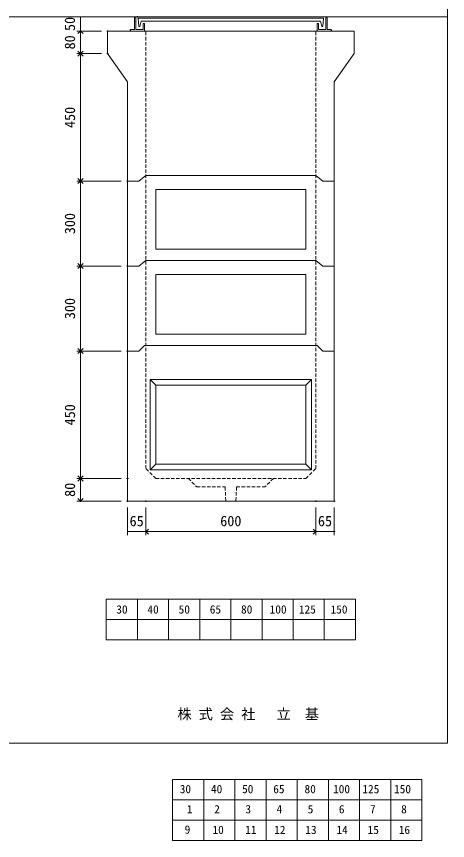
# Model space of a CAD drawing. Units: millimetres, scale not verified. Extents: x -4890 to 4890, y -2309 to 2309.
# Drawn here: x 3368 to 4890, y -2309 to 600 of the extents above; entities that cross this region are included whole.
import ezdxf
from ezdxf.enums import TextEntityAlignment as Align

# ---------------------------------------------------------------- set-up
doc = ezdxf.new("R2010")
doc.units = ezdxf.units.MM
doc.header["$LTSCALE"] = 10
doc.header["$PDMODE"] = 32
doc.header["$PDSIZE"] = 2
doc.linetypes.add('DASHED1', pattern=[1.8, 1.2, -0.6])
doc.linetypes.add('USER2', pattern=[50.8, 31.75, -6.35, 6.35, -6.35])
doc.layers.add('0-1_Defpoints', color=7, linetype='Continuous')
for name, color, linetype, lineweight in [('0-2_waku', 7, 'Continuous', 18), ('0-3_gaikei', 7, 'Continuous', 18), ('0-4_kakure', 7, 'DASHED1', 18), ('0-5_sunpou', 7, 'Continuous', 5), ('0-9_uchigawa', 6, 'Continuous', 18), ('0-B_futa', 3, 'Continuous', 18), ('0-C_GL', 4, 'Continuous', 18), ('0-E_文字１', 7, 'Continuous', 18), ('1-3_uchigawa2', 6, 'USER2', 18), ('1-5_文字２', 7, 'Continuous', 5)]:
    doc.layers.add(name, color=color, linetype=linetype, lineweight=lineweight)
doc.styles.add('ＭＳ ゴシック', font='')
doc.styles.get('ＭＳ ゴシック').set_extended_font_data('MS Gothic')

# ---------------------------------------------------------------- blocks, each defined once
blk = doc.blocks.new('D56')
at = {"layer": '0-1_Defpoints'}
for p in [(5207.33, 1084.36), (5272.33, 1084.36), (5272.33, 976.89)]:
    blk.add_point(p, dxfattribs=at)
at = {"layer": '0-5_sunpou'}
for p, q in [((5207.33, 1062.36), (5207.33, 963.89)), ((5272.33, 1062.36), (5272.33, 963.89)), ((5207.33, 976.89), (5272.33, 976.89))]:
    blk.add_line(p, q, dxfattribs=at)
at = {"layer": '0-5_sunpou', "style": 'ＭＳ ゴシック'}
blk.add_text('65', height=36.66, dxfattribs=at).set_placement((5214.83, 984.89), align=Align.BOTTOM_LEFT)
blk = doc.blocks.new('_Open90')
at = {"layer": '0-5_sunpou'}
blk.add_line((0, 0), (-1, 0), dxfattribs=at)
blk.add_lwpolyline([(-0.5, 0.5), (0, 0), (-0.5, -0.5)], dxfattribs=at)
blk = doc.blocks.new('D57')
at = {"layer": '0-1_Defpoints'}
for p in [(5272.33, 1084.36), (5872.33, 1084.36), (5872.33, 976.89)]:
    blk.add_point(p, dxfattribs=at)
at = {"layer": '0-5_sunpou'}
for p, q in [((5272.33, 1062.36), (5272.33, 963.89)), ((5872.33, 1062.36), (5872.33, 963.89)), ((5290.33, 976.89), (5854.33, 976.89))]:
    blk.add_line(p, q, dxfattribs=at)
at = {"layer": '0-5_sunpou', "xscale": 18, "yscale": 18, "rotation": 180}
blk.add_blockref('_Open90', (5272.33, 976.89), dxfattribs=at)
at = {"layer": '0-5_sunpou', "xscale": 18, "yscale": 18}
blk.add_blockref('_Open90', (5872.33, 976.89), dxfattribs=at)
at = {"layer": '0-5_sunpou', "style": 'ＭＳ ゴシック'}
blk.add_text('600', height=36.66, dxfattribs=at).set_placement((5534.83, 984.89), align=Align.BOTTOM_LEFT)
blk = doc.blocks.new('D58')
at = {"layer": '0-1_Defpoints'}
for p in [(5872.33, 1084.36), (5937.33, 1084.36), (5937.33, 976.89)]:
    blk.add_point(p, dxfattribs=at)
at = {"layer": '0-5_sunpou'}
for p, q in [((5872.33, 1062.36), (5872.33, 963.89)), ((5937.33, 1062.36), (5937.33, 963.89)), ((5872.33, 976.89), (5937.33, 976.89))]:
    blk.add_line(p, q, dxfattribs=at)
at = {"layer": '0-5_sunpou', "style": 'ＭＳ ゴシック'}
blk.add_text('65', height=36.66, dxfattribs=at).set_placement((5879.83, 984.89), align=Align.BOTTOM_LEFT)
blk = doc.blocks.new('D59')
at = {"layer": '0-1_Defpoints'}
for p in [(5137.33, 2744.36), (5041.3, 2664.36), (5137.33, 2664.36)]:
    blk.add_point(p, dxfattribs=at)
at = {"layer": '0-5_sunpou'}
for p, q in [((5115.33, 2744.36), (5028.3, 2744.36)), ((5041.3, 2726.36), (5041.3, 2682.36)), ((5115.33, 2664.36), (5028.3, 2664.36))]:
    blk.add_line(p, q, dxfattribs=at)
at = {"layer": '0-5_sunpou', "xscale": 18, "yscale": 18}
for p, rotation in [((5041.3, 2744.36), 90), ((5041.3, 2664.36), 270)]:
    blk.add_blockref('_Open90', p, dxfattribs=dict(at, rotation=rotation))
at = {"layer": '0-5_sunpou', "style": 'ＭＳ ゴシック'}
blk.add_text('80', height=36.66, rotation=90, dxfattribs=at).set_placement((5033.3, 2679.36), align=Align.BOTTOM_LEFT)
blk = doc.blocks.new('D60')
at = {"layer": '0-1_Defpoints'}
for p in [(5137.33, 2664.36), (5041.3, 2214.36), (5207.33, 2214.36)]:
    blk.add_point(p, dxfattribs=at)
at = {"layer": '0-5_sunpou'}
for p, q in [((5115.33, 2664.36), (5028.3, 2664.36)), ((5041.3, 2646.36), (5041.3, 2232.36)), ((5185.33, 2214.36), (5028.3, 2214.36))]:
    blk.add_line(p, q, dxfattribs=at)
at = {"layer": '0-5_sunpou', "xscale": 18, "yscale": 18}
for p, rotation in [((5041.3, 2664.36), 90), ((5041.3, 2214.36), 270)]:
    blk.add_blockref('_Open90', p, dxfattribs=dict(at, rotation=rotation))
at = {"layer": '0-5_sunpou', "style": 'ＭＳ ゴシック'}
blk.add_text('450', height=36.66, rotation=90, dxfattribs=at).set_placement((5033.3, 2401.86), align=Align.BOTTOM_LEFT)
blk = doc.blocks.new('D61')
at = {"layer": '0-1_Defpoints'}
for p in [(5207.33, 2214.36), (5041.3, 1914.36), (5207.33, 1914.36)]:
    blk.add_point(p, dxfattribs=at)
at = {"layer": '0-5_sunpou'}
for p, q in [((5185.33, 2214.36), (5028.3, 2214.36)), ((5041.3, 2196.36), (5041.3, 1932.36)), ((5185.33, 1914.36), (5028.3, 1914.36))]:
    blk.add_line(p, q, dxfattribs=at)
at = {"layer": '0-5_sunpou', "xscale": 18, "yscale": 18}
for p, rotation in [((5041.3, 2214.36), 90), ((5041.3, 1914.36), 270)]:
    blk.add_blockref('_Open90', p, dxfattribs=dict(at, rotation=rotation))
at = {"layer": '0-5_sunpou', "style": 'ＭＳ ゴシック'}
blk.add_text('300', height=36.66, rotation=90, dxfattribs=at).set_placement((5033.3, 2026.86), align=Align.BOTTOM_LEFT)
blk = doc.blocks.new('D62')
at = {"layer": '0-1_Defpoints'}
for p in [(5207.33, 1164.36), (5041.3, 1084.36), (5207.33, 1084.36)]:
    blk.add_point(p, dxfattribs=at)
at = {"layer": '0-5_sunpou'}
for p, q in [((5185.33, 1164.36), (5028.3, 1164.36)), ((5041.3, 1146.36), (5041.3, 1102.36)), ((5185.33, 1084.36), (5028.3, 1084.36))]:
    blk.add_line(p, q, dxfattribs=at)
at = {"layer": '0-5_sunpou', "xscale": 18, "yscale": 18}
for p, rotation in [((5041.3, 1164.36), 90), ((5041.3, 1084.36), 270)]:
    blk.add_blockref('_Open90', p, dxfattribs=dict(at, rotation=rotation))
at = {"layer": '0-5_sunpou', "style": 'ＭＳ ゴシック'}
blk.add_text('80', height=36.66, rotation=90, dxfattribs=at).set_placement((5033.3, 1099.36), align=Align.BOTTOM_LEFT)
blk = doc.blocks.new('D66')
at = {"layer": '0-1_Defpoints'}
for p in [(5242.33, 2794.36), (5041.03, 2744.36), (5137.33, 2744.36)]:
    blk.add_point(p, dxfattribs=at)
at = {"layer": '0-5_sunpou'}
for p, q in [((5220.33, 2794.36), (5028.03, 2794.36)), ((5041.03, 2794.36), (5041.03, 2744.36)), ((5115.33, 2744.36), (5028.03, 2744.36))]:
    blk.add_line(p, q, dxfattribs=at)
at = {"layer": '0-5_sunpou', "style": 'ＭＳ ゴシック'}
blk.add_text('50', height=36.66, rotation=90, dxfattribs=at).set_placement((5033.03, 2744.36), align=Align.BOTTOM_LEFT)
blk = doc.blocks.new('D50')
at = {"layer": '0-1_Defpoints'}
for p in [(5207.33, 1914.36), (5041.3, 1614.36), (5207.33, 1614.36)]:
    blk.add_point(p, dxfattribs=at)
at = {"layer": '0-5_sunpou'}
for p, q in [((5185.33, 1914.36), (5028.3, 1914.36)), ((5041.3, 1896.36), (5041.3, 1632.36)), ((5185.33, 1614.36), (5028.3, 1614.36))]:
    blk.add_line(p, q, dxfattribs=at)
at = {"layer": '0-5_sunpou', "xscale": 18, "yscale": 18}
for p, rotation in [((5041.3, 1914.36), 90), ((5041.3, 1614.36), 270)]:
    blk.add_blockref('_Open90', p, dxfattribs=dict(at, rotation=rotation))
at = {"layer": '0-5_sunpou', "style": 'ＭＳ ゴシック'}
blk.add_text('300', height=36.66, rotation=90, dxfattribs=at).set_placement((5033.3, 1726.86), align=Align.BOTTOM_LEFT)
blk = doc.blocks.new('D51')
at = {"layer": '0-1_Defpoints'}
for p in [(5207.33, 1614.36), (5041.3, 1164.36), (5207.33, 1164.36)]:
    blk.add_point(p, dxfattribs=at)
at = {"layer": '0-5_sunpou'}
for p, q in [((5185.33, 1614.36), (5028.3, 1614.36)), ((5041.3, 1596.36), (5041.3, 1182.36)), ((5185.33, 1164.36), (5028.3, 1164.36))]:
    blk.add_line(p, q, dxfattribs=at)
at = {"layer": '0-5_sunpou', "xscale": 18, "yscale": 18}
for p, rotation in [((5041.3, 1614.36), 90), ((5041.3, 1164.36), 270)]:
    blk.add_blockref('_Open90', p, dxfattribs=dict(at, rotation=rotation))
at = {"layer": '0-5_sunpou', "style": 'ＭＳ ゴシック'}
blk.add_text('450', height=36.66, rotation=90, dxfattribs=at).set_placement((5033.3, 1351.86), align=Align.BOTTOM_LEFT)

msp = doc.modelspace()

# ---------------------------------------------------------------- linework, layer by layer
at = {"layer": '0-2_waku'}
for p, q in [((4890.33, 2309.19), (4890.33, -1965.81)), ((3685.33, -1456.81), (3685.33, -1600.81)), ((3685.33, -1456.81), (3685.33, -1600.81)), ((3685.33, -1456.81), (3685.33, -1600.81)), ((3685.33, -1456.81), (3685.33, -1600.81)), ((3685.33, -1456.81), (4565.33, -1456.81)), ((3795.33, -1456.81), (3795.33, -1600.81)), ((3905.33, -1456.81), (3905.33, -1600.81)), ((3905.33, -1456.81), (3905.33, -1600.81)), ((4015.33, -1456.81), (4015.33, -1600.81)), ((4125.33, -1456.81), (4125.33, -1600.81)), ((4235.33, -1456.81), (4235.33, -1600.81)), ((4345.33, -1456.81), (4345.33, -1600.81)), ((4455.33, -1456.81), (4455.33, -1600.81)), ((4565.33, -1456.81), (4565.33, -1600.81)), ((3685.33, -1528.81), (4565.33, -1528.81)), ((3685.33, -1600.81), (4565.33, -1600.81)), ((-1229.67, -1965.81), (4890.33, -1965.81)), ((-1229.67, -1965.81), (4890.33, -1965.81))]:
    msp.add_line(p, q, dxfattribs=at)
msp.add_lwpolyline([(-1229.67, 2309.19), (4890.33, 2309.19), (4890.33, -1965.81)], dxfattribs=at)
at = {"layer": '0-3_gaikei'}
for p, q in [((3690.33, 549.19), (3690.33, 469.19)), ((3690.33, 549.19), (3800.33, 549.19)), ((3690.33, 549.19), (3800.33, 549.19)), ((3690.33, 549.19), (3800.33, 549.19)), ((3690.33, 549.19), (4560.33, 549.19)), ((3690.33, 549.19), (3800.33, 549.19)), ((3690.33, 549.19), (4560.33, 549.19)), ((4560.33, 549.19), (4450.33, 549.19)), ((4560.33, 549.19), (4450.33, 549.19)), ((4560.33, 549.19), (4450.33, 549.19)), ((4560.33, 549.19), (4450.33, 549.19)), ((4560.33, 549.19), (4450.33, 549.19)), ((4560.33, 549.19), (4450.33, 549.19)), ((4560.33, 549.19), (4560.33, 469.19)), ((3690.33, 469.19), (3760.33, 369.19)), ((4560.33, 469.19), (4490.33, 369.19)), ((3760.33, 369.19), (3760.33, -1110.81)), ((4490.33, 369.19), (4490.33, -1110.81)), ((3800.33, 19.19), (3825.33, 39.19)), ((3825.33, 39.19), (4425.33, 39.19)), ((4425.33, 39.19), (4450.33, 19.19)), ((3760.33, 19.19), (3800.33, 19.19)), ((3760.33, 19.19), (3800.33, 19.19)), ((4490.33, 19.19), (4450.33, 19.19)), ((3800.33, -280.81), (3825.33, -260.81)), ((4425.33, -260.81), (4450.33, -280.81)), ((3760.33, -280.81), (3800.33, -280.81)), ((3760.33, -280.81), (3800.33, -280.81)), ((4490.33, -280.81), (4450.33, -280.81)), ((3760.33, -580.81), (3800.33, -580.81)), ((3760.33, -580.81), (3800.33, -580.81)), ((3760.33, -580.81), (3800.33, -580.81)), ((3760.33, -580.81), (3800.33, -580.81)), ((3760.33, -580.81), (3800.33, -580.81)), ((3760.33, -580.81), (3800.33, -580.81)), ((3820.33, -561.81), (3800.33, -580.81)), ((3820.33, -561.81), (3800.33, -580.81)), ((3820.33, -561.81), (3800.33, -580.81)), ((3820.33, -561.81), (3800.33, -580.81)), ((3820.33, -561.81), (3800.33, -580.81)), ((3820.33, -561.81), (3800.33, -580.81)), ((3820.33, -561.81), (4430.33, -561.81)), ((3820.33, -561.81), (4430.33, -561.81)), ((4450.33, -580.81), (4430.33, -561.81)), ((4450.33, -580.81), (4430.33, -561.81)), ((4450.33, -580.81), (4490.33, -580.81)), ((4490.33, -580.81), (4450.33, -580.81)), ((4490.33, -580.81), (4450.33, -580.81)), ((4490.33, -580.81), (4450.33, -580.81)), ((4450.33, -580.81), (4490.33, -580.81)), ((4490.33, -580.81), (4450.33, -580.81)), ((4490.33, -580.81), (4450.33, -580.81)), ((4490.33, -580.81), (4450.33, -580.81)), ((3760.33, -1110.81), (4490.33, -1110.81)), ((3760.33, -1110.81), (4490.33, -1110.81)), ((3760.33, -1110.81), (4490.33, -1110.81)), ((3760.33, -1110.81), (4490.33, -1110.81)), ((3760.33, -1110.81), (4490.33, -1110.81)), ((3760.33, -1110.81), (4490.33, -1110.81)), ((3760.33, -1110.81), (4490.33, -1110.81)), ((3760.33, -1110.81), (4490.33, -1110.81)), ((3760.33, -1110.81), (4490.33, -1110.81))]:
    msp.add_line(p, q, dxfattribs=at)
at = {"layer": '0-3_gaikei', "lineweight": 5}
msp.add_line((3825.33, -260.81), (4425.33, -260.81), dxfattribs=at)
at = {"layer": '0-3_gaikei'}
for points in [[(4450.33, 19.19), (4490.33, 19.19), (4450.33, 19.19)], [(4450.33, 19.19), (4490.33, 19.19), (4450.33, 19.19)], [(4450.33, -280.81), (4490.33, -280.81), (4450.33, -280.81)], [(4450.33, -280.81), (4490.33, -280.81), (4450.33, -280.81)], [(4450.33, -580.81), (4430.33, -561.81), (4450.33, -580.81)], [(4450.33, -580.81), (4430.33, -561.81), (4450.33, -580.81)], [(4450.33, -580.81), (4490.33, -580.81), (4450.33, -580.81)], [(4450.33, -580.81), (4490.33, -580.81), (4450.33, -580.81)]]:
    msp.add_lwpolyline(points, dxfattribs=at)
at = {"layer": '0-4_kakure', "lineweight": 5}
for p, q in [((3825.33, -995.81), (3825.33, 549.19)), ((3860.33, -1030.81), (3825.33, -995.81)), ((3860.33, -1030.81), (4390.33, -1030.81)), ((3975.33, -1030.81), (4005.33, -1060.81)), ((4275.33, -1030.81), (4245.33, -1060.81)), ((4145.33, -1060.81), (4143.33, -1110.81)), ((4145.33, -1060.81), (4245.33, -1060.81))]:
    msp.add_line(p, q, dxfattribs=at)
at = {"layer": '0-4_kakure', "linetype": 'Continuous'}
msp.add_line((3825.33, -260.81), (4425.33, -260.81), dxfattribs=at)
at = {"layer": '0-4_kakure', "lineweight": 5}
for points in [[(4390.33, -1030.81), (4425.33, -995.81), (4425.33, 549.19)], [(4005.33, -1060.81), (4105.33, -1060.81), (4107.33, -1110.81)]]:
    msp.add_lwpolyline(points, dxfattribs=at)
at = {"layer": '0-9_uchigawa'}
for p, q in [((3840.33, -680.81), (3840.33, -1000.81)), ((3840.33, -680.81), (4410.33, -680.81)), ((3840.33, -680.81), (3860.33, -700.81)), ((4390.33, -700.81), (4410.33, -680.81)), ((4410.33, -680.81), (4410.33, -1000.81)), ((3860.33, -700.81), (3860.33, -980.81)), ((3860.33, -700.81), (3860.33, -980.81)), ((3860.33, -700.81), (4390.33, -700.81)), ((4390.33, -700.81), (4390.33, -980.81)), ((4390.33, -700.81), (4390.33, -980.81)), ((3840.33, -1000.81), (3860.33, -980.81)), ((3860.33, -980.81), (4125.33, -980.81)), ((4125.33, -980.81), (4390.33, -980.81)), ((4410.33, -1000.81), (4390.33, -980.81)), ((3840.33, -1000.81), (4125.33, -1000.81)), ((4125.33, -1000.81), (4410.33, -1000.81))]:
    msp.add_line(p, q, dxfattribs=at)
at = {"layer": '0-B_futa'}
for p, q in [((3785.33, 597.19), (3785.33, 554.19)), ((3787.33, 599.19), (3790.33, 599.19)), ((3790.33, 599.19), (3790.33, 554.19)), ((3798.14, 594.69), (4452.47, 594.69)), ((3798.14, 594.69), (3800.63, 564.69)), ((3808.66, 583.69), (3804.34, 564.69)), ((3808.66, 583.69), (4442, 583.69)), ((4442, 583.69), (4446.32, 564.69)), ((4452.47, 594.69), (4450.22, 564.69)), ((4460.33, 599.19), (4460.33, 554.19)), ((4460.33, 599.19), (4463.33, 599.19)), ((4465.33, 597.19), (4465.33, 554.19)), ((3772.33, 554.19), (3785.33, 554.19)), ((3790.33, 554.19), (3815.33, 554.19)), ((3800.63, 564.69), (3804.34, 564.69)), ((3815.33, 574.19), (3815.33, 554.19)), ((3817.33, 576.19), (3818.33, 576.19)), ((3820.33, 574.19), (3820.33, 549.19)), ((4430.33, 574.19), (4430.33, 549.19)), ((4433.33, 576.19), (4432.33, 576.19)), ((4435.33, 574.19), (4435.33, 554.19)), ((4460.33, 554.19), (4435.33, 554.19)), ((4450.22, 564.69), (4446.32, 564.69)), ((4478.33, 554.19), (4465.33, 554.19)), ((3770.33, 552.19), (3770.33, 551.19)), ((3820.33, 549.19), (3772.33, 549.19)), ((4430.33, 549.19), (4478.33, 549.19)), ((4480.33, 552.19), (4480.33, 551.19))]:
    msp.add_line(p, q, dxfattribs=at)
for centre, start, end in [((3787.33, 597.19), 90, 180), ((4463.33, 597.19), 0, 90), ((3772.33, 552.19), 90, 180), ((3817.33, 574.19), 90, 180), ((3818.33, 574.19), 0, 90), ((4432.33, 574.19), 90, 180), ((4433.33, 574.19), 0, 90), ((4478.33, 552.19), 0, 90), ((3772.33, 551.19), 180, 270), ((4478.33, 551.19), 270, 0)]:
    msp.add_arc(centre, 2, start, end, dxfattribs=at)
at = {"layer": '0-C_GL'}
for p, q in [((-1229.68, 599.19), (4890.32, 599.19)), ((-1229.67, 599.19), (4890.33, 599.19))]:
    msp.add_line(p, q, dxfattribs=at)
at = {"layer": '1-3_uchigawa2'}
for p, q in [((3860.33, -10.81), (4125.33, -10.81)), ((3860.33, -10.81), (3860.33, -220.81)), ((4390.33, -10.81), (4125.33, -10.81)), ((4390.33, -10.81), (4390.33, -220.81)), ((3860.33, -220.81), (4125.33, -220.81)), ((4390.33, -220.81), (4125.33, -220.81)), ((3860.33, -310.81), (4125.33, -310.81)), ((3860.33, -310.81), (3860.33, -520.81)), ((4390.33, -310.81), (4125.33, -310.81)), ((4390.33, -310.81), (4390.33, -520.81)), ((3860.33, -520.81), (4125.33, -520.81)), ((4390.33, -520.81), (4125.33, -520.81))]:
    msp.add_line(p, q, dxfattribs=at)
at = {"layer": '1-5_文字２'}
for p, q in [((3919.87, -2093.16), (3919.87, -2237.16)), ((3919.87, -2093.16), (3919.87, -2237.16)), ((3919.87, -2093.16), (3919.87, -2237.16)), ((3919.87, -2093.16), (3919.87, -2237.16)), ((3919.87, -2093.16), (4799.87, -2093.16)), ((3919.87, -2093.16), (3919.87, -2237.16)), ((3919.87, -2093.16), (3919.87, -2237.16)), ((3919.87, -2093.16), (3919.87, -2237.16)), ((3919.87, -2093.16), (3919.87, -2237.16)), ((3919.87, -2093.16), (4799.87, -2093.16)), ((4029.87, -2093.16), (4029.87, -2237.16)), ((4029.87, -2093.16), (4029.87, -2237.16)), ((4139.87, -2093.16), (4139.87, -2237.16)), ((4139.87, -2093.16), (4139.87, -2237.16)), ((4139.87, -2093.16), (4139.87, -2237.16)), ((4139.87, -2093.16), (4139.87, -2237.16)), ((4249.87, -2093.16), (4249.87, -2237.16)), ((4249.87, -2093.16), (4249.87, -2237.16)), ((4359.87, -2093.16), (4359.87, -2237.16)), ((4359.87, -2093.16), (4359.87, -2237.16)), ((4469.87, -2093.16), (4469.87, -2237.16)), ((4469.87, -2093.16), (4469.87, -2237.16)), ((4579.87, -2093.16), (4579.87, -2237.16)), ((4579.87, -2093.16), (4579.87, -2237.16)), ((4689.87, -2093.16), (4689.87, -2237.16)), ((4689.87, -2093.16), (4689.87, -2237.16)), ((4799.87, -2093.16), (4799.87, -2237.16)), ((4799.87, -2093.16), (4799.87, -2237.16)), ((3919.87, -2165.16), (4799.87, -2165.16)), ((3919.87, -2165.16), (4799.87, -2165.16)), ((3919.87, -2237.16), (4799.87, -2237.16)), ((3919.87, -2237.16), (4799.87, -2237.16)), ((3919.87, -2237.16), (3919.87, -2309.16)), ((3919.87, -2237.16), (3919.87, -2309.16)), ((3919.87, -2237.16), (3919.87, -2309.16)), ((3919.87, -2237.16), (3919.87, -2309.16)), ((3919.87, -2237.16), (4799.87, -2237.16)), ((3919.87, -2237.16), (3919.87, -2309.16)), ((3919.87, -2237.16), (3919.87, -2309.16)), ((3919.87, -2237.16), (3919.87, -2309.16)), ((3919.87, -2237.16), (3919.87, -2309.16)), ((3919.87, -2237.16), (4799.87, -2237.16)), ((4029.87, -2237.16), (4029.87, -2309.16)), ((4029.87, -2237.16), (4029.87, -2309.16)), ((4139.87, -2237.16), (4139.87, -2309.16)), ((4139.87, -2237.16), (4139.87, -2309.16)), ((4139.87, -2237.16), (4139.87, -2309.16)), ((4139.87, -2237.16), (4139.87, -2309.16)), ((4249.87, -2237.16), (4249.87, -2309.16)), ((4249.87, -2237.16), (4249.87, -2309.16)), ((4359.87, -2237.16), (4359.87, -2309.16)), ((4359.87, -2237.16), (4359.87, -2309.16)), ((4469.87, -2237.16), (4469.87, -2309.16)), ((4469.87, -2237.16), (4469.87, -2309.16)), ((4579.87, -2237.16), (4579.87, -2309.16)), ((4579.87, -2237.16), (4579.87, -2309.16)), ((4689.87, -2237.16), (4689.87, -2309.16)), ((4689.87, -2237.16), (4689.87, -2309.16)), ((4799.87, -2237.16), (4799.87, -2309.16)), ((4799.87, -2237.16), (4799.87, -2309.16)), ((3919.87, -2309.16), (4799.87, -2309.16)), ((3919.87, -2309.16), (4799.87, -2309.16))]:
    msp.add_line(p, q, dxfattribs=at)

# ---------------------------------------------------------------- block references
at = {"layer": '0-5_sunpou'}
for name in ['D66', 'D59', 'D60', 'D61', 'D50', 'D51', 'D62', 'D56', 'D57', 'D58']:
    msp.add_blockref(name, (-1447, -2195.17), dxfattribs=at)

# ---------------------------------------------------------------- texts
at = {"layer": '0-E_文字１', "style": 'ＭＳ ゴシック'}
for s, height, p in [('30', 29.33, (3720.89, -1516.63)), ('40', 29.33, (3830.89, -1516.63)), ('50', 29.33, (3940.89, -1516.63)), ('65', 29.33, (4050.89, -1516.63)), ('80', 29.33, (4161.3, -1516.63)), ('100', 29.33, (4262.18, -1516.63)), ('125', 29.33, (4365.56, -1516.63)), ('150', 29.33, (4477.33, -1516.63)), ('株 式 会 社 \u3000立\u3000基', 36.66, (3936.86, -1892.17))]:
    msp.add_text(s, height=height, dxfattribs=at).set_placement(p, align=Align.BOTTOM_LEFT)
at = {"layer": '1-5_文字２', "style": 'ＭＳ ゴシック'}
for s, p in [('30', (3945.02, -2150.98)), ('30', (3945.02, -2150.98)), ('40', (4055.02, -2150.98)), ('40', (4055.02, -2150.98)), ('50', (4165.02, -2150.98)), ('50', (4165.02, -2150.98)), ('65', (4275.02, -2150.98)), ('65', (4275.02, -2150.98)), ('80', (4385.43, -2150.98)), ('80', (4385.43, -2150.98)), ('100', (4486.3, -2150.98)), ('100', (4486.3, -2150.98)), ('125', (4589.69, -2150.98)), ('125', (4589.69, -2150.98)), ('150', (4701.45, -2150.98)), ('150', (4701.45, -2150.98)), ('1', (3970.17, -2222.01)), ('2', (4066.6, -2222.01)), ('3', (4176.6, -2222.01)), ('4', (4286.6, -2222.01)), ('5', (4396.6, -2222.01)), ('6', (4506.6, -2222.01)), ('7', (4616.6, -2222.01)), ('8', (4726.6, -2222.01)), ('9', (3962.1, -2294.01)), ('10', (4060.52, -2294.98)), ('11', (4176.01, -2294.98)), ('12', (4278.22, -2294.98)), ('13', (4388.22, -2294.98)), ('14', (4498.22, -2294.98)), ('15', (4608.22, -2294.98)), ('16', (4718.22, -2294.98))]:
    msp.add_text(s, height=29.33, dxfattribs=at).set_placement(p, align=Align.BOTTOM_LEFT)

doc.saveas('drawing.dxf')
